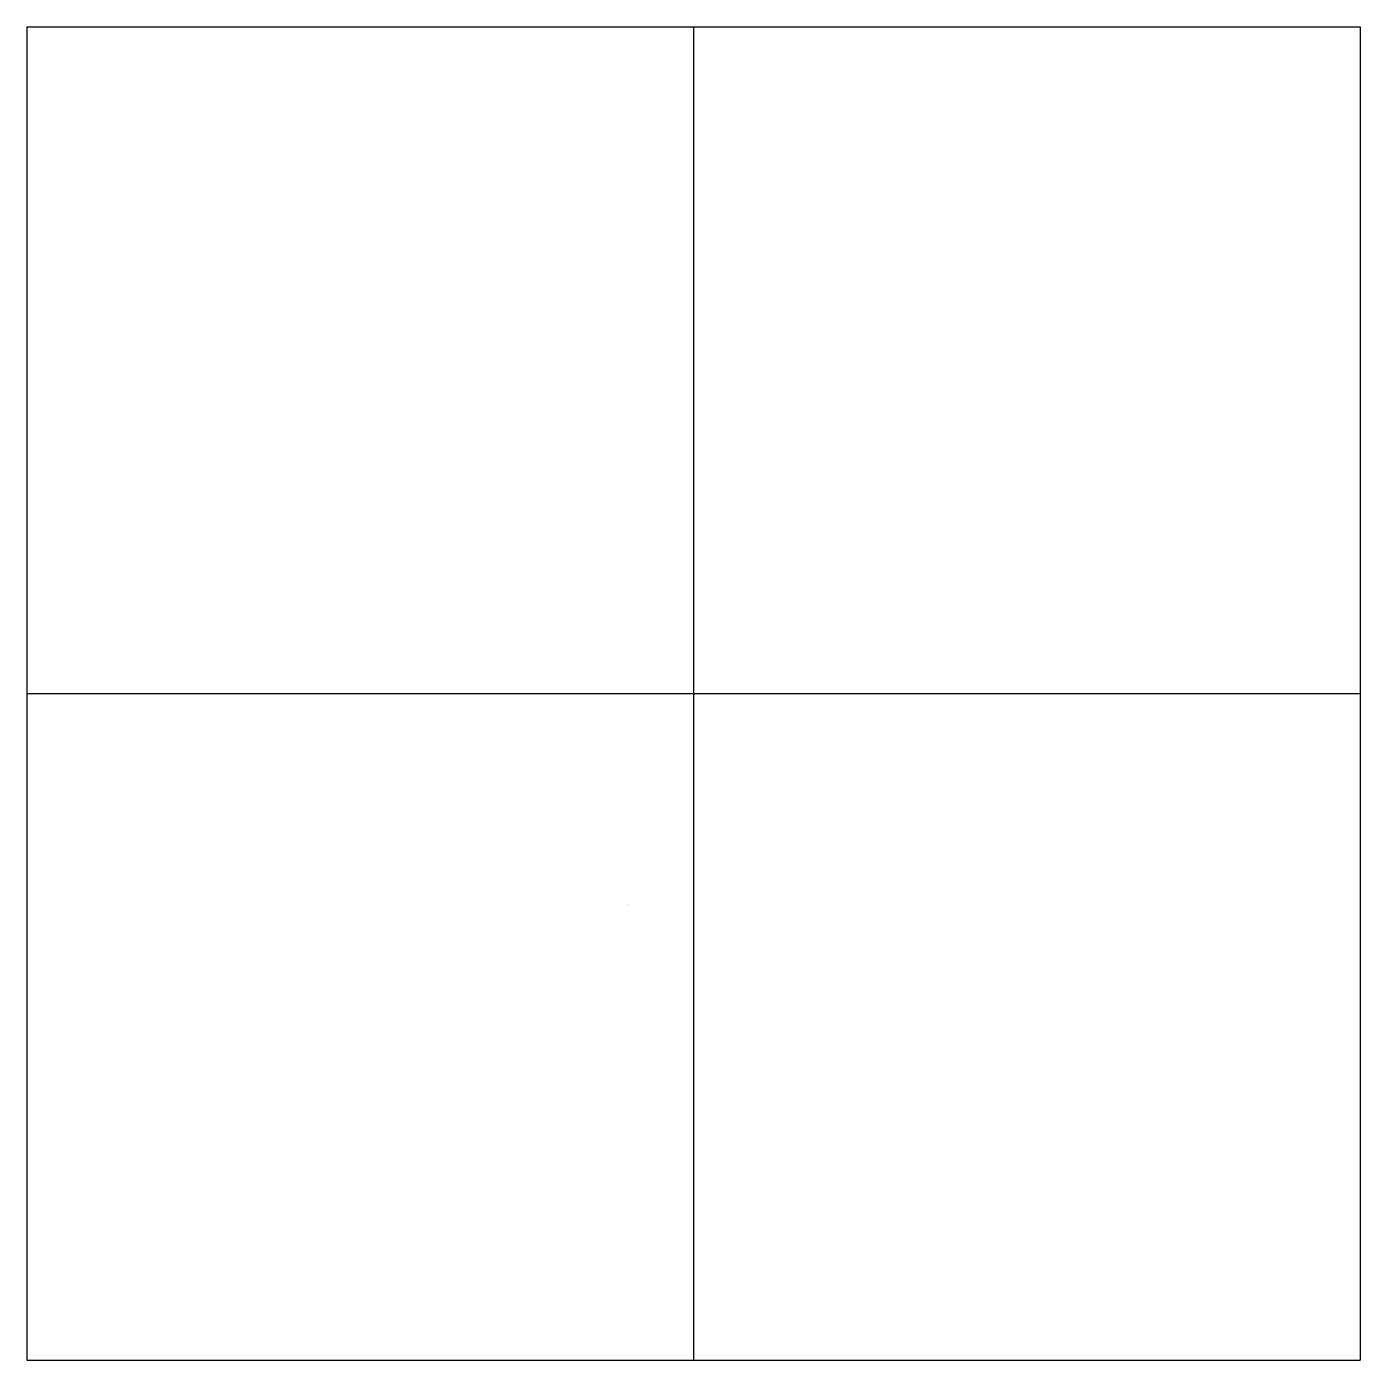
# Model space of a CAD drawing. Header units: millimetres. Extents: x 85 to 125, y 128.5 to 168.5.
import ezdxf

# ---------------------------------------------------------------- set-up
doc = ezdxf.new("R2010")
doc.units = ezdxf.units.MM
doc.header["$MEASUREMENT"] = 0
doc.layers.get('0').update_dxf_attribs({"true_color": 0xc2ced6})
doc.layers.add('2-Užrašai', color=7, linetype='Continuous', true_color=0x000000)

msp = doc.modelspace()

# ---------------------------------------------------------------- linework, layer by layer
for p, q in [((85, 168.5), (125, 168.5)), ((85, 168.5), (85, 128.5)), ((105, 168.5), (105, 128.5)), ((125, 168.5), (125, 128.5)), ((85, 148.5), (125, 148.5)), ((85, 128.5), (125, 128.5))]:
    msp.add_line(p, q)
at = {"layer": '2-Užrašai', "color": 254, "lineweight": 0, "extrusion": (-1, 0, 0)}
msp.add_line((103.05, 142.166, 13.326), (103.05, 142.166, 13.326), dxfattribs=at)

doc.saveas('drawing.dxf')
